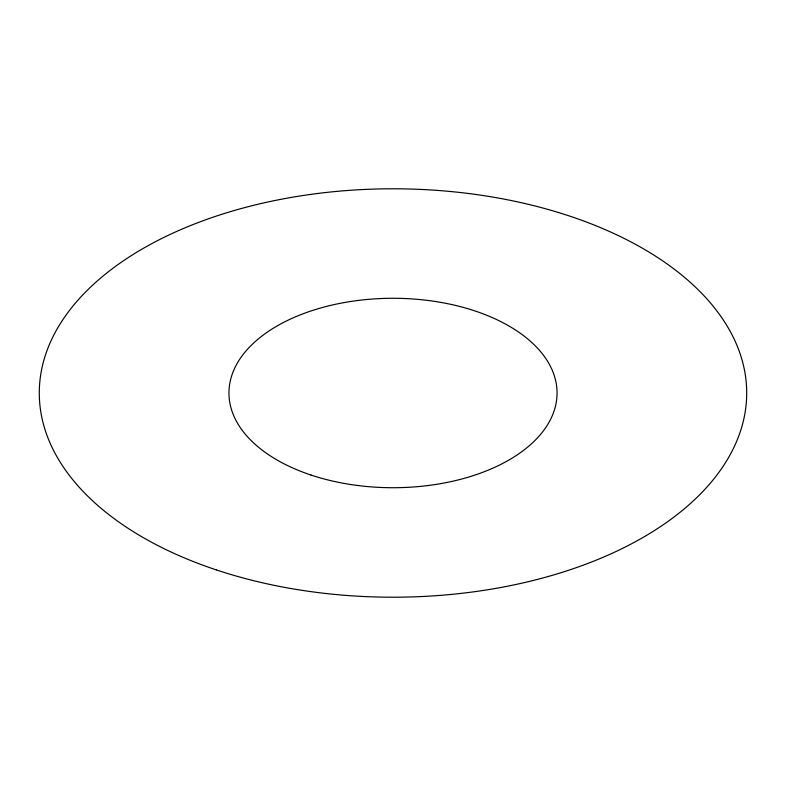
<?xml version="1.0" encoding="UTF-8"?>
<svg xmlns="http://www.w3.org/2000/svg" width="786" height="786" viewBox="0 0 786 786"><rect width="100%" height="100%" fill="white"/><g stroke="black" fill="none" stroke-linecap="round" stroke-linejoin="round"><path stroke-width="1.18" d="M310.971 475.029A164.058 94.723 0 0 0 557.058 393A164.058 94.723 0 0 0 310.971 310.971A164.058 94.723 0 0 0 310.971 475.029M216.15 569.85A353.7 204.203 0 0 0 746.7 393A353.7 204.203 0 0 0 216.15 216.15A353.7 204.203 0 0 0 216.15 569.85"/></g></svg>
